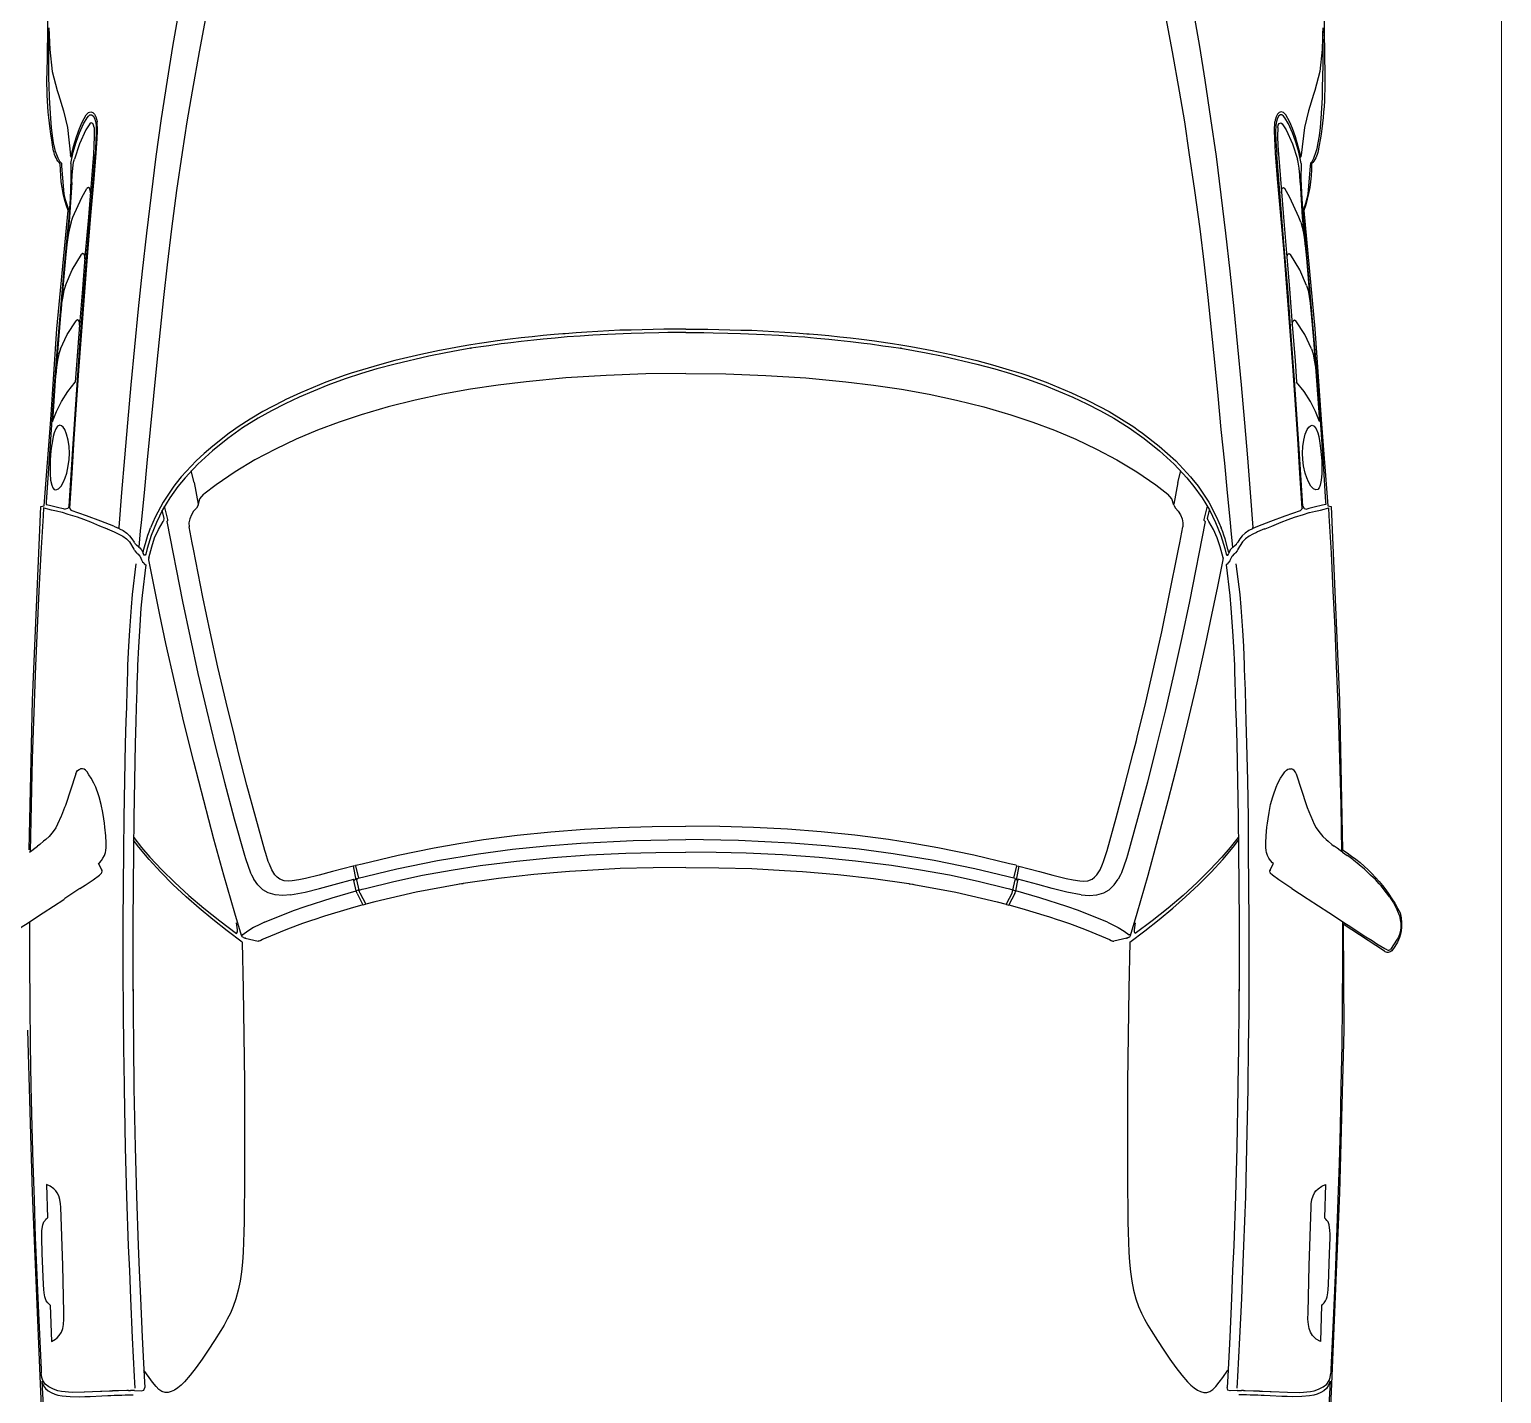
# Model space of a CAD drawing. Header units: inches. Extents: x 13 to 261, y -112 to -47.
# Drawn here: x 64.954 to 66.851, y -56.056 to -54.298 of the extents above; entities that cross this region are included whole.
import ezdxf

# ---------------------------------------------------------------- set-up
doc = ezdxf.new("R2010")
doc.units = ezdxf.units.IN
doc.header["$MEASUREMENT"] = 0
doc.layers.add('CAJONES', color=3, linetype='Continuous', lineweight=20)
doc.layers.add('CONTORNO', color=7, linetype='Continuous')

msp = doc.modelspace()

# ---------------------------------------------------------------- linework, layer by layer
for p, q in [((64.9896, -54.3761), (64.9914, -54.3815)), ((66.61, -54.3761), (66.6082, -54.3815)), ((65.0406, -54.4145), (65.041, -54.4165)), ((66.559, -54.4145), (66.5586, -54.4165)), ((64.995, -54.4699), (64.9954, -54.4739)), ((66.6046, -54.4699), (66.6042, -54.4739)), ((65.1662, -54.8815), (65.1622, -54.8665)), ((66.4334, -54.8815), (66.4374, -54.8665)), ((65.1662, -54.8815), (65.1712, -54.9095)), ((66.4334, -54.8815), (66.4284, -54.9095)), ((65.1318, -54.9273), (65.1278, -54.9119)), ((65.1712, -54.9105), (65.1692, -54.9143)), ((66.4284, -54.9105), (66.4304, -54.9143)), ((66.4678, -54.9273), (66.4718, -54.9119)), ((65.1276, -54.9279), (65.125, -54.9173)), ((66.472, -54.9279), (66.4746, -54.9173)), ((65.1076, -54.9787), (65.1078, -54.9793)), ((65.1076, -54.9801), (65.1076, -54.9799)), ((66.492, -54.9787), (66.4918, -54.9793)), ((66.492, -54.9801), (66.492, -54.9799)), ((65.0136, -55.2571), (65.0004, -55.2977)), ((66.586, -55.2571), (66.5992, -55.2977)), ((65.0004, -55.2977), (64.9992, -55.3003)), ((66.5992, -55.2977), (66.6004, -55.3003)), ((65.231, -55.3617), (65.2322, -55.3659)), ((65.2322, -55.3659), (65.2388, -55.3847)), ((66.3674, -55.3659), (66.3608, -55.3847)), ((66.3686, -55.3617), (66.3674, -55.3659)), ((65.2388, -55.3847), (65.24, -55.3871)), ((65.3738, -55.3755), (65.3708, -55.3761)), ((65.3708, -55.3757), (65.3744, -55.3935)), ((65.3744, -55.3747), (65.3828, -55.3727)), ((66.2252, -55.3747), (66.2168, -55.3727)), ((66.2288, -55.3757), (66.2252, -55.3935)), ((66.2258, -55.3755), (66.2288, -55.3761)), ((66.3608, -55.3847), (66.3596, -55.3871)), ((65.019, -55.4049), (64.9994, -55.4177)), ((65.24, -55.3871), (65.243, -55.3927)), ((65.375, -55.3933), (65.372, -55.3941)), ((65.3756, -55.3919), (65.375, -55.3933)), ((65.3786, -55.4069), (65.3756, -55.3935)), ((66.221, -55.4069), (66.224, -55.3935)), ((66.224, -55.3919), (66.2246, -55.3933)), ((66.2246, -55.3933), (66.2276, -55.3941)), ((66.3596, -55.3871), (66.3566, -55.3927)), ((66.5806, -55.4049), (66.6002, -55.4177)), ((65.3776, -55.4067), (65.3748, -55.4075)), ((65.376, -55.4111), (65.3836, -55.4259)), ((65.3776, -55.4067), (65.3786, -55.4069)), ((65.3796, -55.4101), (65.3786, -55.4069)), ((65.3796, -55.4101), (65.3872, -55.4249)), ((65.3988, -55.4219), (65.3872, -55.4249)), ((66.2008, -55.4219), (66.2124, -55.4249)), ((66.22, -55.4101), (66.2124, -55.4249)), ((66.2236, -55.4111), (66.216, -55.4259)), ((66.22, -55.4101), (66.221, -55.4069)), ((66.222, -55.4067), (66.221, -55.4069)), ((66.222, -55.4067), (66.2248, -55.4075)), ((65.2568, -55.4479), (65.294, -55.4329)), ((65.3866, -55.4253), (65.3836, -55.4261)), ((65.3872, -55.4249), (65.3866, -55.4253)), ((66.2124, -55.4249), (66.213, -55.4253)), ((66.213, -55.4253), (66.216, -55.4261)), ((66.3428, -55.4479), (66.3056, -55.4329)), ((65.2218, -55.4581), (65.2206, -55.4491)), ((65.2208, -55.4629), (65.222, -55.4607)), ((65.222, -55.4607), (65.2218, -55.4581)), ((66.3776, -55.4607), (66.3778, -55.4581)), ((66.3788, -55.4629), (66.3776, -55.4607)), ((66.3778, -55.4581), (66.379, -55.4491)), ((65.2298, -55.4679), (65.2318, -55.4685)), ((65.2318, -55.4685), (65.2484, -55.4727)), ((66.3678, -55.4685), (66.3512, -55.4727)), ((66.3698, -55.4679), (66.3678, -55.4685)), ((66.7164, -55.4699), (66.7076, -55.4831)), ((64.9758, -55.7861), (64.977, -55.8291)), ((66.6238, -55.7861), (66.6226, -55.8291)), ((64.9808, -55.9419), (64.9824, -55.9887)), ((66.6188, -55.9419), (66.6172, -55.9887)), ((65.0814, -56.0515), (65.084, -56.0515)), ((66.5182, -56.0515), (66.5156, -56.0515))]:
    msp.add_line(p, q)
for points in [[(65.146, -54.2759), (65.1382, -54.3193), (65.1312, -54.3629), (65.1238, -54.4121), (65.1168, -54.4613), (65.1106, -54.5107), (65.1046, -54.5601), (65.0992, -54.6089), (65.094, -54.6577), (65.0892, -54.7067), (65.0846, -54.7555), (65.0802, -54.8045), (65.0762, -54.8495), (65.0726, -54.8945), (65.0692, -54.9395)], [(65.0982, -54.9329), (65.102, -54.8947), (65.1056, -54.8565), (65.11, -54.8131), (65.1142, -54.7699), (65.1184, -54.7265), (65.1226, -54.6847), (65.127, -54.6429), (65.1318, -54.6011), (65.1374, -54.5547), (65.144, -54.5053), (65.1512, -54.4561), (65.1572, -54.4165), (65.1638, -54.3769), (65.1728, -54.3265), (65.1824, -54.2763)], [(66.5014, -54.9329), (66.4976, -54.8947), (66.494, -54.8565), (66.4896, -54.8131), (66.4854, -54.7699), (66.4812, -54.7265), (66.477, -54.6847), (66.4726, -54.6429), (66.4678, -54.6011), (66.4622, -54.5547), (66.4556, -54.5053), (66.4484, -54.4561), (66.4424, -54.4165), (66.4358, -54.3769), (66.4268, -54.3265), (66.4172, -54.2763)], [(66.4536, -54.2759), (66.4614, -54.3193), (66.4684, -54.3629), (66.4758, -54.4121), (66.4828, -54.4613), (66.489, -54.5107), (66.495, -54.5601), (66.5004, -54.6089), (66.5056, -54.6577), (66.5104, -54.7067), (66.515, -54.7555), (66.5194, -54.8045), (66.5234, -54.8495), (66.527, -54.8945), (66.5304, -54.9395)], [(64.995, -54.4699), (64.993, -54.4677), (64.9908, -54.4635), (64.9876, -54.4549), (64.9866, -54.4509), (64.985, -54.4435), (64.9836, -54.4345), (64.9824, -54.4241), (64.9814, -54.4123), (64.9804, -54.3991), (64.9798, -54.3855), (64.9798, -54.3837), (64.9794, -54.3717), (64.979, -54.3591), (64.9788, -54.3421), (64.9788, -54.3387), (64.9788, -54.3195), (64.979, -54.2997)], [(64.979, -54.2953), (64.9802, -54.3235), (64.983, -54.3517), (64.9896, -54.3761)], [(64.979, -54.3065), (64.979, -54.3051), (64.979, -54.3045), (64.979, -54.3055)], [(66.6046, -54.4699), (66.6066, -54.4677), (66.6088, -54.4635), (66.612, -54.4549), (66.613, -54.4509), (66.6146, -54.4435), (66.616, -54.4345), (66.6172, -54.4241), (66.6182, -54.4123), (66.6192, -54.3991), (66.6198, -54.3855), (66.6198, -54.3837), (66.6202, -54.3717), (66.6206, -54.3591), (66.6208, -54.3421), (66.6208, -54.3387), (66.6208, -54.3195), (66.6206, -54.2997)], [(66.6206, -54.2953), (66.6194, -54.3235), (66.6166, -54.3517), (66.61, -54.3761)], [(66.6206, -54.3065), (66.6206, -54.3051), (66.6206, -54.3045), (66.6206, -54.3055)], [(64.9914, -54.3815), (64.9976, -54.4025), (65.0028, -54.4241), (65.007, -54.4597)], [(66.6082, -54.3815), (66.602, -54.4025), (66.5968, -54.4241), (66.5926, -54.4597)], [(65.0059, -54.9143), (65.0088, -54.8695), (65.0116, -54.8253), (65.0146, -54.7813), (65.0176, -54.7371), (65.0214, -54.6863), (65.0252, -54.6355), (65.0292, -54.5849), (65.0332, -54.5375), (65.0374, -54.4899), (65.04, -54.4571), (65.041, -54.4379), (65.0414, -54.4281), (65.041, -54.4165)], [(65.0072, -54.4704), (65.0102, -54.4557), (65.014, -54.4429), (65.0182, -54.4309), (65.0236, -54.4191), (65.0282, -54.4113), (65.0298, -54.4091), (65.0318, -54.4077), (65.0338, -54.4075), (65.036, -54.4089), (65.0378, -54.4119), (65.039, -54.4161), (65.0398, -54.4209), (65.04, -54.4297)], [(65.0076, -54.4609), (65.0108, -54.4483), (65.0144, -54.4359), (65.0182, -54.4253), (65.0218, -54.4169), (65.027, -54.4077), (65.0298, -54.4047), (65.033, -54.4037), (65.0354, -54.4045), (65.0376, -54.4067), (65.0394, -54.4101), (65.0406, -54.4145)], [(65.0372, -54.4239), (65.0366, -54.4209), (65.0354, -54.4187), (65.0334, -54.4179), (65.0316, -54.4191), (65.0266, -54.4269), (65.0182, -54.4451), (65.0118, -54.4647)], [(66.5936, -54.9143), (66.5908, -54.8695), (66.588, -54.8253), (66.585, -54.7813), (66.582, -54.7371), (66.5782, -54.6863), (66.5744, -54.6355), (66.5704, -54.5849), (66.5664, -54.5375), (66.5622, -54.4899), (66.5596, -54.4571), (66.5586, -54.4379), (66.5582, -54.4281), (66.5586, -54.4165)], [(66.592, -54.4609), (66.5888, -54.4483), (66.5852, -54.4359), (66.5814, -54.4253), (66.5778, -54.4169), (66.5726, -54.4077), (66.5698, -54.4047), (66.5666, -54.4037), (66.5642, -54.4045), (66.562, -54.4067), (66.5602, -54.4101), (66.559, -54.4145)], [(66.5924, -54.4704), (66.5894, -54.4557), (66.5856, -54.4429), (66.5814, -54.4309), (66.576, -54.4191), (66.5714, -54.4113), (66.5698, -54.4091), (66.5678, -54.4077), (66.5658, -54.4075), (66.5636, -54.4089), (66.5618, -54.4119), (66.5606, -54.4161), (66.5598, -54.4209), (66.5596, -54.4297)], [(66.5624, -54.4239), (66.563, -54.4209), (66.5642, -54.4187), (66.5662, -54.4179), (66.568, -54.4191), (66.573, -54.4269), (66.5814, -54.4451), (66.5878, -54.4647)], [(65.0372, -54.4239), (65.0374, -54.4357), (65.037, -54.4473), (65.0364, -54.4589), (65.0356, -54.4685), (65.0298, -54.5395), (65.0258, -54.5857), (65.0222, -54.6319), (65.0186, -54.6781), (65.015, -54.7243), (65.013, -54.7521)], [(65.04, -54.4297), (65.0396, -54.4421), (65.0386, -54.4589)], [(66.5596, -54.4297), (66.56, -54.4421), (66.561, -54.4589)], [(66.5624, -54.4239), (66.5622, -54.4357), (66.5626, -54.4473), (66.5632, -54.4589), (66.564, -54.4685), (66.5698, -54.5395), (66.5738, -54.5857), (66.5774, -54.6319), (66.581, -54.6781), (66.5846, -54.7243), (66.5866, -54.7521)], [(64.9954, -54.4739), (64.9984, -54.5093), (64.9996, -54.5155), (65.0016, -54.5217), (65.0046, -54.5307)], [(65.0072, -54.4704), (65.0074, -54.4907), (65.0062, -54.5157), (65.0046, -54.5407)], [(65.005, -54.9121), (65.0098, -54.8379), (65.0126, -54.7935), (65.0158, -54.7491), (65.0198, -54.6929), (65.024, -54.6369), (65.0288, -54.5777), (65.0338, -54.5185), (65.0386, -54.4589)], [(65.007, -54.4597), (65.0074, -54.4611), (65.0076, -54.4609)], [(65.0084, -54.4625), (65.0078, -54.4621), (65.0072, -54.4613), (65.007, -54.4597)], [(65.0084, -54.4949), (65.009, -54.4853), (65.0098, -54.4763), (65.0108, -54.4685), (65.0118, -54.4647)], [(66.5946, -54.9121), (66.5898, -54.8379), (66.587, -54.7935), (66.5838, -54.7491), (66.5798, -54.6929), (66.5756, -54.6369), (66.5708, -54.5777), (66.5658, -54.5185), (66.561, -54.4589)], [(66.5912, -54.4949), (66.5906, -54.4853), (66.5898, -54.4763), (66.5888, -54.4685), (66.5878, -54.4647)], [(66.5912, -54.4625), (66.5918, -54.4621), (66.5924, -54.4613), (66.5926, -54.4597)], [(66.5926, -54.4597), (66.5922, -54.4611), (66.592, -54.4609)], [(66.5924, -54.4704), (66.5922, -54.4907), (66.5934, -54.5157), (66.595, -54.5407)], [(66.6042, -54.4739), (66.6012, -54.5093), (66.6, -54.5155), (66.598, -54.5217), (66.595, -54.5307)], [(65.0084, -54.4949), (65.0056, -54.5395), (65.0004, -54.5921), (64.9958, -54.6447), (64.9914, -54.6975), (64.9872, -54.7501), (64.9834, -54.8029), (64.9886, -54.7899), (64.9952, -54.7769), (65.0034, -54.7643), (65.013, -54.7521)], [(66.5912, -54.4949), (66.594, -54.5395), (66.5992, -54.5921), (66.6038, -54.6447), (66.6082, -54.6975), (66.6124, -54.7501), (66.6162, -54.8029), (66.611, -54.7899), (66.6044, -54.7769), (66.5962, -54.7643), (66.5866, -54.7521)], [(65.0076, -54.5459), (65.01, -54.5395), (65.0216, -54.5141), (65.028, -54.5025)], [(65.0324, -54.5079), (65.0322, -54.5045), (65.0314, -54.5021), (65.0298, -54.5011), (65.028, -54.5025)], [(66.5672, -54.5079), (66.5674, -54.5045), (66.5682, -54.5021), (66.5698, -54.5011), (66.5716, -54.5025)], [(66.592, -54.5459), (66.5896, -54.5395), (66.578, -54.5141), (66.5716, -54.5025)], [(65.0046, -54.5407), (65.003, -54.5569), (64.9984, -54.6069), (64.994, -54.6569), (64.9898, -54.7069), (64.9858, -54.7569), (64.9822, -54.8069), (64.9788, -54.8569), (64.9756, -54.9069), (64.9754, -54.9097)], [(65.0076, -54.5459), (65.0058, -54.5523), (65.0042, -54.5599), (65.0028, -54.5685), (65.0018, -54.5775)], [(66.592, -54.5459), (66.5938, -54.5523), (66.5954, -54.5599), (66.5968, -54.5685), (66.5978, -54.5775)], [(66.595, -54.5407), (66.5966, -54.5569), (66.6012, -54.6069), (66.6056, -54.6569), (66.6098, -54.7069), (66.6138, -54.7569), (66.6174, -54.8069), (66.6208, -54.8569), (66.624, -54.9069), (66.6242, -54.9097)], [(65.0002, -54.6275), (65.009, -54.6073), (65.0208, -54.5875)], [(65.0252, -54.5933), (65.0252, -54.5897), (65.0242, -54.5873), (65.0226, -54.5863), (65.0208, -54.5875)], [(66.5744, -54.5933), (66.5744, -54.5897), (66.5754, -54.5873), (66.577, -54.5863), (66.5788, -54.5875)], [(66.5994, -54.6275), (66.5906, -54.6073), (66.5788, -54.5875)], [(65.0002, -54.6275), (64.9982, -54.6339), (64.9968, -54.6417), (64.9954, -54.6505), (64.9946, -54.6599)], [(66.5994, -54.6275), (66.6014, -54.6339), (66.6028, -54.6417), (66.6042, -54.6505), (66.605, -54.6599)], [(64.9938, -54.7093), (65.0024, -54.6909), (65.014, -54.6729)], [(65.0186, -54.6787), (65.0184, -54.6753), (65.0174, -54.6729), (65.0158, -54.6717), (65.014, -54.6729)], [(65.7998, -54.6837), (65.7856, -54.6837), (65.7714, -54.6839), (65.7574, -54.6841), (65.7432, -54.6845), (65.729, -54.6849), (65.7148, -54.6853), (65.7006, -54.6859), (65.6864, -54.6867), (65.6722, -54.6875), (65.6582, -54.6885), (65.644, -54.6897), (65.641, -54.6899), (65.6298, -54.6909), (65.6158, -54.6921), (65.6016, -54.6935), (65.5876, -54.6951), (65.5734, -54.6967), (65.557, -54.6989), (65.5396, -54.7015), (65.5338, -54.7023), (65.5228, -54.7041), (65.5102, -54.7061), (65.4896, -54.7099), (65.4824, -54.7113), (65.4582, -54.7165), (65.4248, -54.7243), (65.405, -54.7297), (65.3832, -54.7361), (65.3684, -54.7407), (65.3606, -54.7433), (65.3606, -54.7433)], [(65.7998, -54.6837), (65.814, -54.6837), (65.8282, -54.6839), (65.8422, -54.6841), (65.8564, -54.6845), (65.8706, -54.6849), (65.8848, -54.6853), (65.899, -54.6859), (65.9132, -54.6867), (65.9274, -54.6875), (65.9414, -54.6885), (65.9556, -54.6897), (65.9586, -54.6899), (65.9698, -54.6909), (65.9838, -54.6921), (65.998, -54.6935), (66.012, -54.6951), (66.0262, -54.6967), (66.0426, -54.6989), (66.06, -54.7015), (66.0658, -54.7023), (66.0768, -54.7041), (66.0894, -54.7061), (66.11, -54.7099), (66.1172, -54.7113), (66.1414, -54.7165), (66.1748, -54.7243), (66.1946, -54.7297), (66.2164, -54.7361), (66.2312, -54.7407), (66.239, -54.7433), (66.239, -54.7433)], [(66.581, -54.6787), (66.5812, -54.6753), (66.5822, -54.6729), (66.5838, -54.6717), (66.5856, -54.6729)], [(66.6058, -54.7093), (66.5972, -54.6909), (66.5856, -54.6729)], [(65.7998, -54.6881), (65.7766, -54.6883), (65.7648, -54.6885), (65.7458, -54.6889), (65.7294, -54.6893), (65.6988, -54.6905), (65.68, -54.6915), (65.6634, -54.6927), (65.6468, -54.6939), (65.6392, -54.6945), (65.6312, -54.6953), (65.6158, -54.6967), (65.604, -54.6979), (65.5876, -54.6995), (65.574, -54.7013), (65.5704, -54.7017), (65.5618, -54.7029), (65.546, -54.7051), (65.5354, -54.7065), (65.5228, -54.7085), (65.5064, -54.7113), (65.4902, -54.7143), (65.4684, -54.7187), (65.4252, -54.7289), (65.4016, -54.7351), (65.3818, -54.7411), (65.3608, -54.7479), (65.3382, -54.7561), (65.3014, -54.7713), (65.2834, -54.7799), (65.2658, -54.7891), (65.2486, -54.7987), (65.2286, -54.8111), (65.2094, -54.8247), (65.1896, -54.8405), (65.1708, -54.8577), (65.1544, -54.8753), (65.1452, -54.8865), (65.1346, -54.9011), (65.1252, -54.9167), (65.1174, -54.9329), (65.1108, -54.9497), (65.1056, -54.9667), (65.1038, -54.9737)], [(65.7998, -54.6881), (65.823, -54.6883), (65.8348, -54.6885), (65.8538, -54.6889), (65.8702, -54.6893), (65.9008, -54.6905), (65.9196, -54.6915), (65.9362, -54.6927), (65.9528, -54.6939), (65.9604, -54.6945), (65.9684, -54.6953), (65.9838, -54.6967), (65.9956, -54.6979), (66.012, -54.6995), (66.0256, -54.7013), (66.0292, -54.7017), (66.0378, -54.7029), (66.0536, -54.7051), (66.0642, -54.7065), (66.0768, -54.7085), (66.0932, -54.7113), (66.1094, -54.7143), (66.1312, -54.7187), (66.1744, -54.7289), (66.198, -54.7351), (66.2178, -54.7411), (66.2388, -54.7479), (66.2614, -54.7561), (66.2982, -54.7713), (66.3162, -54.7799), (66.3338, -54.7891), (66.351, -54.7987), (66.371, -54.8111), (66.3902, -54.8247), (66.41, -54.8405), (66.4288, -54.8577), (66.4452, -54.8753), (66.4544, -54.8865), (66.465, -54.9011), (66.4744, -54.9167), (66.4822, -54.9329), (66.4888, -54.9497), (66.494, -54.9667), (66.4958, -54.9737)], [(64.9938, -54.7093), (64.9918, -54.7155), (64.9902, -54.7237), (64.9888, -54.7329), (64.9878, -54.7427)], [(66.6058, -54.7093), (66.6078, -54.7155), (66.6094, -54.7237), (66.6108, -54.7329), (66.6118, -54.7427)], [(65.7998, -54.7409), (65.7482, -54.7415), (65.6968, -54.7435), (65.6452, -54.7467), (65.594, -54.7515), (65.558, -54.7559), (65.5222, -54.7613), (65.4864, -54.7677), (65.451, -54.7753), (65.416, -54.7841), (65.3812, -54.7941), (65.3528, -54.8035), (65.325, -54.8139), (65.2976, -54.8255), (65.2708, -54.8383), (65.2444, -54.8523), (65.219, -54.8677), (65.1944, -54.8845), (65.1788, -54.8963)], [(65.7998, -54.7409), (65.8514, -54.7415), (65.9028, -54.7435), (65.9544, -54.7467), (66.0056, -54.7515), (66.0416, -54.7559), (66.0774, -54.7613), (66.1132, -54.7677), (66.1486, -54.7753), (66.1836, -54.7841), (66.2184, -54.7941), (66.2468, -54.8035), (66.2746, -54.8139), (66.302, -54.8255), (66.3288, -54.8383), (66.3552, -54.8523), (66.3806, -54.8677), (66.4052, -54.8845), (66.4208, -54.8963)], [(65.3606, -54.7433), (65.3606, -54.7433), (65.3358, -54.7523), (65.3032, -54.7657), (65.2844, -54.7745), (65.2804, -54.7765), (65.2546, -54.7901), (65.2384, -54.7997), (65.2228, -54.8097), (65.217, -54.8139), (65.2114, -54.8177), (65.19, -54.8345), (65.1792, -54.8439), (65.1688, -54.8537), (65.1496, -54.8741), (65.1478, -54.8763), (65.1398, -54.8863), (65.126, -54.9067), (65.116, -54.9259), (65.11, -54.9399)], [(66.239, -54.7433), (66.239, -54.7433), (66.2638, -54.7523), (66.2964, -54.7657), (66.3152, -54.7745), (66.3192, -54.7765), (66.345, -54.7901), (66.3612, -54.7997), (66.3768, -54.8097), (66.3826, -54.8139), (66.3882, -54.8177), (66.4096, -54.8345), (66.4204, -54.8439), (66.4308, -54.8537), (66.45, -54.8741), (66.4518, -54.8763), (66.4598, -54.8863), (66.4736, -54.9067), (66.4836, -54.9259), (66.4896, -54.9399)], [(64.993, -54.8077), (64.9902, -54.8089), (64.9878, -54.8123), (64.9858, -54.8175), (64.9844, -54.8223), (64.9834, -54.8279), (64.982, -54.8373), (64.9812, -54.8453), (64.9806, -54.8537), (64.9804, -54.8621), (64.9804, -54.8701), (64.9812, -54.8783), (64.9826, -54.8849), (64.984, -54.8881), (64.9858, -54.8903), (64.988, -54.8909), (64.9914, -54.8895), (64.9946, -54.8861), (64.9978, -54.8805), (65, -54.8753), (65.002, -54.8695), (65.004, -54.8601), (65.005, -54.8519), (65.0054, -54.8437), (65.005, -54.8349), (65.0038, -54.8269), (65.0018, -54.8193), (64.9994, -54.8133), (64.9974, -54.8103), (64.9952, -54.8083), (64.993, -54.8077)], [(66.6066, -54.8077), (66.6094, -54.8089), (66.6118, -54.8123), (66.6138, -54.8175), (66.6152, -54.8223), (66.6162, -54.8279), (66.6176, -54.8373), (66.6184, -54.8453), (66.619, -54.8537), (66.6192, -54.8621), (66.6192, -54.8701), (66.6184, -54.8783), (66.617, -54.8849), (66.6156, -54.8881), (66.6138, -54.8903), (66.6116, -54.8909), (66.6082, -54.8895), (66.605, -54.8861), (66.6018, -54.8805), (66.5996, -54.8753), (66.5976, -54.8695), (66.5956, -54.8601), (66.5946, -54.8519), (66.5942, -54.8437), (66.5946, -54.8349), (66.5958, -54.8269), (66.5978, -54.8193), (66.6002, -54.8133), (66.6022, -54.8103), (66.6044, -54.8083), (66.6066, -54.8077)], [(64.9754, -54.9097), (64.9798, -54.9107), (64.9902, -54.9131), (64.9972, -54.9149), (65, -54.9157)], [(65.005, -54.9121), (65.0034, -54.9151), (65, -54.9157)], [(65.1712, -54.9105), (65.1736, -54.9025), (65.1788, -54.8963)], [(66.4284, -54.9105), (66.426, -54.9025), (66.4208, -54.8963)], [(66.5946, -54.9121), (66.5962, -54.9151), (66.5996, -54.9157)], [(66.6242, -54.9097), (66.6198, -54.9107), (66.6094, -54.9131), (66.6024, -54.9149), (66.5996, -54.9157)], [(64.972, -54.9141), (64.9714, -54.9243), (64.9686, -54.9725), (64.9662, -55.0209), (64.9638, -55.0693), (64.9618, -55.1177), (64.9594, -55.1775), (64.9576, -55.2373), (64.956, -55.2971), (64.955, -55.3571)], [(65.0542, -54.9413), (65.0536, -54.9411), (65.0448, -54.9375), (65.033, -54.9327), (65.024, -54.9293), (65.0158, -54.9263), (65.004, -54.9225), (64.9966, -54.9203), (64.9962, -54.9201), (64.9886, -54.9183), (64.9822, -54.9169), (64.9776, -54.9157), (64.9744, -54.9149), (64.973, -54.9145), (64.972, -54.9141)], [(65.0059, -54.9143), (65.0062, -54.9157), (65.0078, -54.9175)], [(65.0628, -54.9379), (65.046, -54.9313), (65.0276, -54.9243), (65.0078, -54.9175)], [(65.1076, -54.9787), (65.1114, -54.9643), (65.1152, -54.9529), (65.12, -54.9419), (65.1262, -54.9315), (65.1266, -54.9309), (65.127, -54.9303), (65.1276, -54.9279)], [(65.131, -54.9319), (65.1314, -54.9311), (65.132, -54.9305)], [(65.132, -54.9305), (65.1322, -54.9291), (65.1318, -54.9273)], [(65.1692, -54.9143), (65.1654, -54.9183), (65.1626, -54.9229), (65.1604, -54.9283), (65.1594, -54.9335), (65.1596, -54.9385)], [(66.4304, -54.9143), (66.4342, -54.9183), (66.437, -54.9229), (66.4392, -54.9283), (66.4402, -54.9335), (66.44, -54.9385)], [(66.4676, -54.9305), (66.4674, -54.9291), (66.4678, -54.9273)], [(66.4686, -54.9319), (66.4682, -54.9311), (66.4676, -54.9305)], [(66.492, -54.9787), (66.4882, -54.9643), (66.4844, -54.9529), (66.4796, -54.9419), (66.4734, -54.9315), (66.473, -54.9309), (66.4726, -54.9303), (66.472, -54.9279)], [(66.5368, -54.9379), (66.5536, -54.9313), (66.572, -54.9243), (66.5918, -54.9175)], [(66.5454, -54.9413), (66.546, -54.9411), (66.5548, -54.9375), (66.5666, -54.9327), (66.5756, -54.9293), (66.5838, -54.9263), (66.5956, -54.9225), (66.603, -54.9203), (66.6034, -54.9201), (66.611, -54.9183), (66.6174, -54.9169), (66.622, -54.9157), (66.6252, -54.9149), (66.6266, -54.9145), (66.6276, -54.9141)], [(66.5936, -54.9143), (66.5934, -54.9157), (66.5918, -54.9175)], [(66.6276, -54.9141), (66.6282, -54.9243), (66.631, -54.9725), (66.6334, -55.0209), (66.6358, -55.0693), (66.6378, -55.1177), (66.6402, -55.1775), (66.642, -55.2373), (66.6436, -55.2971), (66.6446, -55.3571)], [(65.0542, -54.9413), (65.0632, -54.9451), (65.0648, -54.9457), (65.0692, -54.9479), (65.0742, -54.9507), (65.0788, -54.9541), (65.0826, -54.9581), (65.0886, -54.9675), (65.0888, -54.9681), (65.0892, -54.9685), (65.0896, -54.9693), (65.0918, -54.9721), (65.093, -54.9733), (65.0934, -54.9735), (65.096, -54.9765), (65.0964, -54.9769), (65.0984, -54.9809), (65.0988, -54.9819), (65.0996, -54.9837), (65.1012, -54.9849)], [(65.0628, -54.9379), (65.0634, -54.9381), (65.0694, -54.9409), (65.0698, -54.9411), (65.0746, -54.9435), (65.0792, -54.9467), (65.083, -54.9501), (65.086, -54.9541), (65.0888, -54.9583)], [(65.0694, -54.9409), (65.0694, -54.9409), (65.0692, -54.9395)], [(65.0951, -54.9648), (65.0972, -54.9437), (65.0982, -54.9329)], [(65.1004, -54.9717), (65.1014, -54.9675), (65.1052, -54.9541), (65.1066, -54.9493), (65.1082, -54.9449), (65.11, -54.9399)], [(65.131, -54.9319), (65.151, -55.0349), (65.1608, -55.0813), (65.171, -55.1277), (65.182, -55.1743), (65.1934, -55.2209), (65.2052, -55.2677), (65.2178, -55.3147), (65.231, -55.3617)], [(65.1652, -54.9675), (65.1636, -54.9593), (65.1596, -54.9385)], [(66.4686, -54.9319), (66.4486, -55.0349), (66.4388, -55.0813), (66.4286, -55.1277), (66.4176, -55.1743), (66.4062, -55.2209), (66.3944, -55.2677), (66.3818, -55.3147), (66.3686, -55.3617)], [(66.4344, -54.9675), (66.436, -54.9593), (66.44, -54.9385)], [(66.4992, -54.9717), (66.4982, -54.9675), (66.4944, -54.9541), (66.493, -54.9493), (66.4914, -54.9449), (66.4896, -54.9399)], [(66.5454, -54.9413), (66.5364, -54.9451), (66.5348, -54.9457), (66.5304, -54.9479), (66.5254, -54.9507), (66.5208, -54.9541), (66.517, -54.9581), (66.511, -54.9675), (66.5108, -54.9681), (66.5104, -54.9685), (66.51, -54.9693), (66.5078, -54.9721), (66.5066, -54.9733), (66.5062, -54.9735), (66.5036, -54.9765), (66.5032, -54.9769), (66.5012, -54.9809), (66.5008, -54.9819), (66.5, -54.9837), (66.4984, -54.9849)], [(66.5045, -54.9648), (66.5024, -54.9437), (66.5014, -54.9329)], [(66.5368, -54.9379), (66.5362, -54.9381), (66.5302, -54.9409), (66.5298, -54.9411), (66.525, -54.9435), (66.5204, -54.9467), (66.5166, -54.9501), (66.5136, -54.9541), (66.5108, -54.9583)], [(66.5302, -54.9409), (66.5302, -54.9409), (66.5304, -54.9395)], [(65.095, -54.9647), (65.092, -54.9623), (65.0906, -54.9609), (65.09, -54.9601), (65.0894, -54.9593), (65.0888, -54.9583)], [(65.095, -54.9647), (65.096, -54.9655), (65.0984, -54.9683), (65.1004, -54.9723)], [(65.3708, -55.3757), (65.3444, -55.3829), (65.3272, -55.3877), (65.3098, -55.3919), (65.301, -55.3937), (65.2924, -55.3949), (65.2876, -55.3953), (65.282, -55.3947), (65.2766, -55.3927), (65.2732, -55.3901), (65.2702, -55.3869), (65.2662, -55.3805), (65.263, -55.3735), (65.2616, -55.3699), (65.2584, -55.3597), (65.2572, -55.3557), (65.2454, -55.3137), (65.2342, -55.2717), (65.2234, -55.2297), (65.221, -55.2203), (65.2194, -55.2139), (65.2194, -55.2139), (65.2184, -55.2097), (65.2074, -55.1645), (65.1968, -55.1193), (65.1868, -55.0741), (65.1774, -55.0293), (65.1652, -54.9675)], [(66.2288, -55.3757), (66.2552, -55.3829), (66.2724, -55.3877), (66.2898, -55.3919), (66.2986, -55.3937), (66.3072, -55.3949), (66.312, -55.3953), (66.3176, -55.3947), (66.323, -55.3927), (66.3264, -55.3901), (66.3294, -55.3869), (66.3334, -55.3805), (66.3366, -55.3735), (66.338, -55.3699), (66.3412, -55.3597), (66.3424, -55.3557), (66.3542, -55.3137), (66.3654, -55.2717), (66.3762, -55.2297), (66.3786, -55.2203), (66.3802, -55.2139), (66.3802, -55.2139), (66.3812, -55.2097), (66.3922, -55.1645), (66.4028, -55.1193), (66.4128, -55.0741), (66.4222, -55.0293), (66.4344, -54.9675)], [(66.5046, -54.9647), (66.5036, -54.9655), (66.5012, -54.9683), (66.4992, -54.9723)], [(66.5046, -54.9647), (66.5076, -54.9623), (66.509, -54.9609), (66.5096, -54.9601), (66.5102, -54.9593), (66.5108, -54.9583)], [(65.0911, -54.9862), (65.0863, -55.0256), (65.0848, -55.0423), (65.0828, -55.0723), (65.0816, -55.0924), (65.0804, -55.1168), (65.0804, -55.1219), (65.0796, -55.1409), (65.0794, -55.1486), (65.0788, -55.1711), (65.0782, -55.1891), (65.0774, -55.2176), (65.0764, -55.2653), (65.0756, -55.313), (65.0752, -55.356), (65.0744, -55.4481), (65.0744, -55.4693), (65.0744, -55.5133), (65.0746, -55.5616), (65.0752, -55.6099), (65.0758, -55.6582), (65.0758, -55.6625), (65.0774, -55.7384), (65.079, -55.8017), (65.0812, -55.8652), (65.0826, -55.8974), (65.084, -55.9333), (65.0864, -55.9836), (65.089, -56.0338), (65.0894, -56.0412), (65.0898, -56.0486)], [(65.1038, -54.9877), (65.099, -55.0269), (65.0976, -55.0433), (65.0956, -55.0731), (65.0944, -55.0931), (65.0932, -55.1171), (65.0932, -55.1221), (65.0924, -55.1413), (65.0922, -55.1489), (65.0916, -55.1715), (65.091, -55.1895), (65.0902, -55.2179), (65.0892, -55.2655), (65.0884, -55.3131), (65.088, -55.3561), (65.0876, -55.4021), (65.0872, -55.4481), (65.0872, -55.4693), (65.0872, -55.5133), (65.0874, -55.5615), (65.088, -55.6097), (65.0886, -55.6581), (65.0886, -55.6623), (65.0902, -55.7381), (65.0918, -55.8013), (65.094, -55.8647), (65.0954, -55.8969), (65.0968, -55.9327), (65.0992, -55.9829), (65.1018, -56.0331), (65.1022, -56.0405), (65.1026, -56.0479)], [(65.1038, -54.9877), (65.099, -55.0269), (65.0976, -55.0433), (65.0956, -55.0731), (65.0944, -55.0931), (65.0932, -55.1171), (65.0932, -55.1221), (65.0924, -55.1413), (65.0922, -55.1489), (65.0916, -55.1715), (65.091, -55.1895), (65.0902, -55.2179), (65.0892, -55.2655), (65.0884, -55.3131), (65.088, -55.3561), (65.0876, -55.4021), (65.0872, -55.4481), (65.0872, -55.4693), (65.0872, -55.5133), (65.0874, -55.5547)], [(65.1018, -54.9753), (65.1014, -54.9751), (65.1012, -54.9747), (65.1004, -54.9723)], [(65.1012, -54.9849), (65.1012, -54.9849), (65.1016, -54.9859), (65.1016, -54.9861), (65.1038, -54.9877)], [(65.1038, -54.9737), (65.103, -54.9749), (65.1018, -54.9753)], [(65.1076, -54.9801), (65.1078, -54.9795), (65.1078, -54.9793)], [(65.1078, -54.9809), (65.1076, -54.9805), (65.1076, -54.9801)], [(65.2044, -55.3877), (65.1916, -55.3413), (65.1784, -55.2911), (65.1656, -55.2413), (65.153, -55.1903), (65.1412, -55.1395), (65.1298, -55.0891), (65.122, -55.0521), (65.1144, -55.0153), (65.1078, -54.9809)], [(66.3952, -55.3877), (66.408, -55.3413), (66.4212, -55.2911), (66.434, -55.2413), (66.4466, -55.1903), (66.4584, -55.1395), (66.4698, -55.0891), (66.4776, -55.0521), (66.4852, -55.0153), (66.4918, -54.9809)], [(66.492, -54.9801), (66.4918, -54.9795), (66.4918, -54.9793)], [(66.4918, -54.9809), (66.492, -54.9805), (66.492, -54.9801)], [(66.4958, -54.9737), (66.4966, -54.9749), (66.4978, -54.9753)], [(66.4984, -54.9849), (66.4984, -54.9849), (66.498, -54.9859), (66.498, -54.9861), (66.4958, -54.9877)], [(66.4958, -54.9877), (66.5006, -55.0269), (66.502, -55.0433), (66.504, -55.0731), (66.5052, -55.0931), (66.5064, -55.1171), (66.5064, -55.1221), (66.5072, -55.1413), (66.5074, -55.1489), (66.508, -55.1715), (66.5086, -55.1895), (66.5094, -55.2179), (66.5104, -55.2655), (66.5112, -55.3131), (66.5116, -55.3561), (66.512, -55.4021), (66.5124, -55.4481), (66.5124, -55.4693), (66.5124, -55.5133), (66.5122, -55.5615), (66.5116, -55.6097), (66.511, -55.6581), (66.511, -55.6623), (66.5094, -55.7381), (66.5078, -55.8013), (66.5056, -55.8647), (66.5042, -55.8969), (66.5028, -55.9327), (66.5004, -55.9829), (66.4978, -56.0331), (66.4974, -56.0405), (66.497, -56.0479)], [(66.4958, -54.9877), (66.5006, -55.0269), (66.502, -55.0433), (66.504, -55.0731), (66.5052, -55.0931), (66.5064, -55.1171), (66.5064, -55.1221), (66.5072, -55.1413), (66.5074, -55.1489), (66.508, -55.1715), (66.5086, -55.1895), (66.5094, -55.2179), (66.5104, -55.2655), (66.5112, -55.3131), (66.5116, -55.3561), (66.512, -55.4021), (66.5124, -55.4481), (66.5124, -55.4693), (66.5124, -55.5133), (66.5122, -55.5547)], [(66.4978, -54.9753), (66.4982, -54.9751), (66.4984, -54.9747), (66.4992, -54.9723)], [(66.5085, -54.9862), (66.5133, -55.0256), (66.5147, -55.0423), (66.5168, -55.0723), (66.518, -55.0924), (66.5192, -55.1168), (66.5192, -55.1219), (66.52, -55.1409), (66.5202, -55.1486), (66.5208, -55.1711), (66.5214, -55.1891), (66.5222, -55.2176), (66.5232, -55.2653), (66.524, -55.313), (66.5244, -55.356), (66.5252, -55.4481), (66.5252, -55.4693), (66.5252, -55.5133), (66.525, -55.5616), (66.5244, -55.6099), (66.5238, -55.6582), (66.5238, -55.6625), (66.5222, -55.7384), (66.5206, -55.8017), (66.5184, -55.8652), (66.517, -55.8974), (66.5156, -55.9333), (66.5132, -55.9836), (66.5106, -56.0338), (66.5102, -56.0412), (66.5098, -56.0486)], [(65.0136, -55.2571), (65.0136, -55.2569), (65.0146, -55.2547), (65.016, -55.2527), (65.0178, -55.2513), (65.0188, -55.2507), (65.0198, -55.2505)], [(65.0428, -55.3723), (65.044, -55.3715), (65.0466, -55.3687), (65.0486, -55.3657), (65.0504, -55.3621), (65.0518, -55.3581), (65.0522, -55.3557), (65.0528, -55.3517), (65.0528, -55.3459), (65.0524, -55.3367), (65.0512, -55.3255), (65.0506, -55.3205), (65.0498, -55.3149), (65.0484, -55.3067), (65.0464, -55.2965), (65.0438, -55.2867), (65.0428, -55.2839), (65.0394, -55.2743), (65.037, -55.2691), (65.0336, -55.2627), (65.0306, -55.2581), (65.0282, -55.2545), (65.026, -55.2523), (65.0242, -55.2511), (65.0224, -55.2505), (65.0218, -55.2505), (65.0198, -55.2505)], [(66.5568, -55.3723), (66.5556, -55.3715), (66.553, -55.3687), (66.551, -55.3657), (66.5492, -55.3621), (66.5478, -55.3581), (66.5474, -55.3557), (66.5468, -55.3517), (66.5468, -55.3459), (66.5472, -55.3367), (66.5484, -55.3255), (66.549, -55.3205), (66.5498, -55.3149), (66.5512, -55.3067), (66.5532, -55.2965), (66.5558, -55.2867), (66.5568, -55.2839), (66.5602, -55.2743), (66.5626, -55.2691), (66.566, -55.2627), (66.569, -55.2581), (66.5714, -55.2545), (66.5736, -55.2523), (66.5754, -55.2511), (66.5772, -55.2505), (66.5778, -55.2505), (66.5798, -55.2505)], [(66.586, -55.2571), (66.586, -55.2569), (66.585, -55.2547), (66.5836, -55.2527), (66.5818, -55.2513), (66.5808, -55.2507), (66.5798, -55.2505)], [(64.9992, -55.3003), (64.9952, -55.3105), (64.9948, -55.3115), (64.9902, -55.3219)], [(66.6004, -55.3003), (66.6044, -55.3105), (66.6048, -55.3115), (66.6094, -55.3219)], [(64.9902, -55.3219), (64.9878, -55.3263), (64.9844, -55.3313), (64.9828, -55.3335), (64.9792, -55.3377)], [(65.3828, -55.3727), (65.4288, -55.3617), (65.4752, -55.3521), (65.507, -55.3465), (65.539, -55.3417), (65.5822, -55.3361), (65.6256, -55.3317), (65.669, -55.3283), (65.7126, -55.3261), (65.7562, -55.3247), (65.7998, -55.3243)], [(66.2168, -55.3727), (66.1708, -55.3617), (66.1244, -55.3521), (66.0926, -55.3465), (66.0606, -55.3417), (66.0174, -55.3361), (65.974, -55.3317), (65.9306, -55.3283), (65.887, -55.3261), (65.8434, -55.3247), (65.7998, -55.3243)], [(66.6094, -55.3219), (66.6118, -55.3263), (66.6152, -55.3313), (66.6168, -55.3335), (66.6204, -55.3377)], [(64.9792, -55.3377), (64.975, -55.3415), (64.9722, -55.3439), (64.9674, -55.3479), (64.9644, -55.3501), (64.9644, -55.3501)], [(65.228, -55.4739), (65.228, -55.4739), (65.2086, -55.4593), (65.19, -55.4445), (65.1724, -55.4301), (65.156, -55.4155), (65.1388, -55.3995), (65.123, -55.3835), (65.1082, -55.3673), (65.0948, -55.3513), (65.088, -55.3423)], [(65.0882, -55.3389), (65.0882, -55.3391), (65.0984, -55.3517), (65.1092, -55.3641), (65.1246, -55.3807), (65.1412, -55.3971), (65.1592, -55.4135), (65.1784, -55.4299), (65.199, -55.4463), (65.2208, -55.4629)], [(65.3756, -55.3919), (65.4274, -55.3793), (65.4798, -55.3687), (65.5326, -55.3599), (65.5764, -55.3541), (65.6202, -55.3495), (65.6642, -55.3461), (65.732, -55.3427), (65.7998, -55.3417)], [(66.224, -55.3919), (66.1722, -55.3793), (66.1198, -55.3687), (66.067, -55.3599), (66.0232, -55.3541), (65.9794, -55.3495), (65.9354, -55.3461), (65.8676, -55.3427), (65.7998, -55.3417)], [(66.3716, -55.4739), (66.3716, -55.4739), (66.391, -55.4593), (66.4096, -55.4445), (66.4272, -55.4301), (66.4436, -55.4155), (66.4608, -55.3995), (66.4766, -55.3835), (66.4914, -55.3673), (66.5048, -55.3513), (66.5116, -55.3423)], [(66.5114, -55.3389), (66.5114, -55.3391), (66.5012, -55.3517), (66.4904, -55.3641), (66.475, -55.3807), (66.4584, -55.3971), (66.4404, -55.4135), (66.4212, -55.4299), (66.4006, -55.4463), (66.3788, -55.4629)], [(66.6204, -55.3377), (66.6246, -55.3415), (66.6274, -55.3439), (66.6322, -55.3479), (66.6352, -55.3501), (66.6352, -55.3501)], [(64.9538, -55.3579), (64.9568, -55.3557), (64.9608, -55.3527), (64.9644, -55.3501)], [(65.3868, -55.4045), (65.4234, -55.3957), (65.4602, -55.3877), (65.4974, -55.3809), (65.5348, -55.3751), (65.5814, -55.3693), (65.6282, -55.3647), (65.6752, -55.3613), (65.7222, -55.3591), (65.761, -55.3581), (65.7998, -55.3577)], [(66.2128, -55.4045), (66.1762, -55.3957), (66.1394, -55.3877), (66.1022, -55.3809), (66.0648, -55.3751), (66.0182, -55.3693), (65.9714, -55.3647), (65.9244, -55.3613), (65.8774, -55.3591), (65.8386, -55.3581), (65.7998, -55.3577)], [(66.6458, -55.3579), (66.6428, -55.3557), (66.6388, -55.3527), (66.6352, -55.3501)], [(66.6458, -55.3579), (66.6518, -55.3621), (66.652, -55.3623)], [(66.6674, -55.3741), (66.6598, -55.3681), (66.6592, -55.3675), (66.652, -55.3623)], [(65.019, -55.4049), (65.0256, -55.4005), (65.0358, -55.3935), (65.044, -55.3873), (65.0446, -55.3869), (65.0464, -55.3853)], [(65.0472, -55.3811), (65.0462, -55.3789), (65.0428, -55.3723)], [(65.0464, -55.3853), (65.0466, -55.3849), (65.0472, -55.3841), (65.0476, -55.3825), (65.0474, -55.3817), (65.0474, -55.3813)], [(65.3744, -55.3747), (65.3738, -55.3755), (65.3778, -55.3913)], [(65.7998, -55.3775), (65.7574, -55.3779), (65.715, -55.3791), (65.6728, -55.3813), (65.6496, -55.3829), (65.604, -55.3867), (65.5582, -55.3919), (65.5128, -55.3983), (65.5122, -55.3985), (65.5108, -55.3987), (65.508, -55.3991), (65.5076, -55.3991), (65.5074, -55.3993), (65.506, -55.3995), (65.452, -55.4095), (65.3988, -55.4219)], [(65.7998, -55.3775), (65.8422, -55.3779), (65.8846, -55.3791), (65.9268, -55.3813), (65.95, -55.3829), (65.9956, -55.3867), (66.0414, -55.3919), (66.0868, -55.3983), (66.0874, -55.3985), (66.0888, -55.3987), (66.0916, -55.3991), (66.092, -55.3991), (66.0922, -55.3993), (66.0936, -55.3995), (66.1476, -55.4095), (66.2008, -55.4219)], [(66.2252, -55.3747), (66.2258, -55.3755), (66.2218, -55.3913)], [(66.5532, -55.3853), (66.553, -55.3849), (66.5524, -55.3841), (66.552, -55.3825), (66.5522, -55.3817), (66.5522, -55.3813)], [(66.5524, -55.3811), (66.5534, -55.3789), (66.5568, -55.3723)], [(66.5806, -55.4049), (66.574, -55.4005), (66.5638, -55.3935), (66.5556, -55.3873), (66.555, -55.3869), (66.5532, -55.3853)], [(66.6882, -55.3933), (66.682, -55.3873), (66.674, -55.3797), (66.6674, -55.3741)], [(65.227, -55.4651), (65.2184, -55.4363), (65.2044, -55.3877)], [(65.2546, -55.4063), (65.2482, -55.4001), (65.243, -55.3927)], [(65.2904, -55.4129), (65.3092, -55.4095), (65.3278, -55.4047), (65.3466, -55.3995), (65.372, -55.3927)], [(65.376, -55.4111), (65.3748, -55.4077), (65.372, -55.3945), (65.3718, -55.3929), (65.3722, -55.3929), (65.3718, -55.3931), (65.373, -55.3939)], [(65.3756, -55.3919), (65.3756, -55.3919), (65.3756, -55.3919), (65.3756, -55.3935)], [(65.3786, -55.4069), (65.3826, -55.4057), (65.3868, -55.4045)], [(66.221, -55.4069), (66.217, -55.4057), (66.2128, -55.4045)], [(66.2236, -55.4111), (66.2248, -55.4077), (66.2276, -55.3945), (66.2278, -55.3929), (66.2274, -55.3929), (66.2278, -55.3931), (66.2266, -55.3939)], [(66.224, -55.3919), (66.224, -55.3919), (66.224, -55.3919), (66.224, -55.3935)], [(66.3092, -55.4129), (66.2904, -55.4095), (66.2718, -55.4047), (66.253, -55.3995), (66.2276, -55.3927)], [(66.345, -55.4063), (66.3514, -55.4001), (66.3566, -55.3927)], [(66.3726, -55.4651), (66.3812, -55.4363), (66.3952, -55.3877)], [(66.7068, -55.4159), (66.7026, -55.4101), (66.6956, -55.4013), (66.693, -55.3985), (66.6882, -55.3933)], [(64.9238, -55.4673), (64.9466, -55.4525), (64.9488, -55.4509), (64.9716, -55.4361), (64.998, -55.4187), (64.9994, -55.4177)], [(65.2904, -55.4129), (65.2802, -55.4135), (65.2704, -55.4129), (65.2614, -55.4103), (65.2546, -55.4063)], [(65.294, -55.4329), (65.3092, -55.4277), (65.3438, -55.4167), (65.3748, -55.4077)], [(66.3056, -55.4329), (66.2904, -55.4277), (66.2558, -55.4167), (66.2248, -55.4077)], [(66.3092, -55.4129), (66.3194, -55.4135), (66.3292, -55.4129), (66.3382, -55.4103), (66.345, -55.4063)], [(66.6758, -55.4673), (66.653, -55.4525), (66.6508, -55.4509), (66.628, -55.4361), (66.6016, -55.4187), (66.6002, -55.4177)], [(66.7068, -55.4159), (66.7082, -55.4179), (66.7114, -55.4233), (66.7138, -55.4275), (66.715, -55.4297), (66.7168, -55.4337), (66.719, -55.4401), (66.7202, -55.4449), (66.7204, -55.4465), (66.721, -55.4507), (66.721, -55.4541), (66.7204, -55.4593), (66.7192, -55.4641), (66.7174, -55.4681), (66.7164, -55.4699)], [(65.3836, -55.4259), (65.3672, -55.4305), (65.3342, -55.4405), (65.3328, -55.4409), (65.3202, -55.4449), (65.3186, -55.4455), (65.3058, -55.4499), (65.2862, -55.4571), (65.277, -55.4609), (65.2592, -55.4683), (65.259, -55.4683), (65.2542, -55.4705)], [(66.216, -55.4259), (66.2324, -55.4305), (66.2654, -55.4405), (66.2668, -55.4409), (66.2794, -55.4449), (66.281, -55.4455), (66.2938, -55.4499), (66.3134, -55.4571), (66.3226, -55.4609), (66.3404, -55.4683), (66.3406, -55.4683), (66.3454, -55.4705)], [(64.954, -55.4475), (64.954, -55.5005), (64.9542, -55.5535), (64.9548, -55.6065), (64.9558, -55.6595), (64.957, -55.7123), (64.9582, -55.7589), (64.9598, -55.8055), (64.9614, -55.8543), (64.9634, -55.9031), (64.9654, -55.9519), (64.9688, -56.0247), (64.969, -56.0295)], [(65.2568, -55.4479), (65.2508, -55.4509), (65.2428, -55.4551), (65.2352, -55.4595), (65.2288, -55.4643)], [(66.3428, -55.4479), (66.3488, -55.4509), (66.3568, -55.4551), (66.3644, -55.4595), (66.3708, -55.4643)], [(66.6456, -55.4475), (66.6456, -55.5005), (66.6454, -55.5535), (66.6448, -55.6065), (66.6438, -55.6595), (66.6426, -55.7123), (66.6414, -55.7589), (66.6398, -55.8055), (66.6382, -55.8543), (66.6362, -55.9031), (66.6342, -55.9519), (66.6308, -56.0247), (66.6306, -56.0295)], [(65.228, -55.4739), (65.2292, -55.5339), (65.2302, -55.5939), (65.2308, -55.6541), (65.231, -55.7143), (65.231, -55.7743), (65.2304, -55.8345), (65.23, -55.8475), (65.2296, -55.8603), (65.2292, -55.8733), (65.2282, -55.8861), (65.227, -55.8987), (65.2252, -55.9109), (65.223, -55.9225), (65.22, -55.9335), (65.2166, -55.9433), (65.2128, -55.9521), (65.2088, -55.9599), (65.2046, -55.9673), (65.2004, -55.9743), (65.1922, -55.9873), (65.1842, -55.9997), (65.1764, -56.0113), (65.1686, -56.0221), (65.161, -56.0321), (65.1536, -56.0405), (65.1492, -56.0447), (65.145, -56.0483), (65.1408, -56.0511), (65.1366, -56.0531), (65.1326, -56.0541), (65.1286, -56.0541), (65.1246, -56.0529), (65.1208, -56.0505), (65.1172, -56.0467), (65.1126, -56.0409), (65.1082, -56.0349), (65.1014, -56.0253)], [(65.227, -55.4651), (65.2274, -55.4639), (65.228, -55.4645), (65.2288, -55.4643)], [(65.2298, -55.4679), (65.228, -55.4669), (65.227, -55.4651)], [(65.251, -55.4721), (65.2506, -55.4721), (65.2496, -55.4725), (65.2486, -55.4727), (65.2484, -55.4727)], [(65.2542, -55.4705), (65.252, -55.4715), (65.251, -55.4721)], [(66.3454, -55.4705), (66.3476, -55.4715), (66.3486, -55.4721)], [(66.3486, -55.4721), (66.349, -55.4721), (66.35, -55.4725), (66.351, -55.4727), (66.3512, -55.4727)], [(66.3716, -55.4739), (66.3704, -55.5339), (66.3694, -55.5939), (66.3688, -55.6541), (66.3686, -55.7143), (66.3686, -55.7743), (66.3692, -55.8345), (66.3696, -55.8475), (66.37, -55.8603), (66.3704, -55.8733), (66.3714, -55.8861), (66.3726, -55.8987), (66.3744, -55.9109), (66.3766, -55.9225), (66.3796, -55.9335), (66.383, -55.9433), (66.3868, -55.9521), (66.3908, -55.9599), (66.395, -55.9673), (66.3992, -55.9743), (66.4074, -55.9873), (66.4154, -55.9997), (66.4232, -56.0113), (66.431, -56.0221), (66.4386, -56.0321), (66.446, -56.0405), (66.4504, -56.0447), (66.4546, -56.0483), (66.4588, -56.0511), (66.463, -56.0531), (66.467, -56.0541), (66.471, -56.0541), (66.475, -56.0529), (66.4788, -56.0505), (66.4824, -56.0467), (66.487, -56.0409), (66.4914, -56.0349), (66.4982, -56.0253)], [(66.3698, -55.4679), (66.3716, -55.4669), (66.3726, -55.4651)], [(66.3726, -55.4651), (66.3722, -55.4639), (66.3716, -55.4645), (66.3708, -55.4643)], [(66.7032, -55.4837), (66.7002, -55.4823), (66.6902, -55.4765), (66.6838, -55.4723), (66.6758, -55.4673)], [(66.7032, -55.4837), (66.7046, -55.4841), (66.706, -55.4841), (66.7064, -55.4839), (66.7076, -55.4831)], [(64.9824, -55.9887), (64.9876, -55.9855), (64.9896, -55.9837), (64.9924, -55.9807), (64.995, -55.9765), (64.9968, -55.9719), (64.9978, -55.9665), (64.9984, -55.9597), (64.9982, -55.9511), (64.997, -55.8905), (64.9944, -55.8153), (64.994, -55.8109), (64.9932, -55.8055), (64.9916, -55.8007), (64.9898, -55.7969), (64.988, -55.7945), (64.9854, -55.7919), (64.9806, -55.7883), (64.9758, -55.7861)], [(66.6172, -55.9887), (66.612, -55.9855), (66.61, -55.9837), (66.6072, -55.9807), (66.6046, -55.9765), (66.6028, -55.9719), (66.6018, -55.9665), (66.6012, -55.9597), (66.6014, -55.9511), (66.6026, -55.8905), (66.6052, -55.8153), (66.6056, -55.8109), (66.6064, -55.8055), (66.608, -55.8007), (66.6098, -55.7969), (66.6116, -55.7945), (66.6142, -55.7919), (66.619, -55.7883), (66.6238, -55.7861)], [(64.9808, -55.9419), (64.9792, -55.9405), (64.9774, -55.9387), (64.9756, -55.9363), (64.9744, -55.9337), (64.9736, -55.9309), (64.9728, -55.9259), (64.9724, -55.9217), (64.972, -55.9149), (64.9704, -55.8749), (64.9698, -55.8551), (64.9698, -55.8497), (64.97, -55.8453), (64.971, -55.8383), (64.9724, -55.8345), (64.974, -55.8325), (64.9752, -55.8309), (64.977, -55.8291)], [(66.6188, -55.9419), (66.6204, -55.9405), (66.6222, -55.9387), (66.624, -55.9363), (66.6252, -55.9337), (66.626, -55.9309), (66.6268, -55.9259), (66.6272, -55.9217), (66.6276, -55.9149), (66.6292, -55.8749), (66.6298, -55.8551), (66.6298, -55.8497), (66.6296, -55.8453), (66.6286, -55.8383), (66.6272, -55.8345), (66.6256, -55.8325), (66.6244, -55.8309), (66.6226, -55.8291)], [(65.0468, -56.0529), (65.0456, -56.0531), (65.0248, -56.0539), (65.0246, -56.0539), (65.009, -56.0541), (64.9952, -56.0529), (64.9904, -56.0519), (64.9848, -56.0501), (64.9788, -56.0471), (64.9742, -56.0433), (64.9712, -56.0387), (64.9698, -56.0349), (64.969, -56.0295)], [(66.5528, -56.0529), (66.554, -56.0531), (66.5748, -56.0539), (66.575, -56.0539), (66.5906, -56.0541), (66.6044, -56.0529), (66.6092, -56.0519), (66.6148, -56.0501), (66.6208, -56.0471), (66.6254, -56.0433), (66.6284, -56.0387), (66.6298, -56.0349), (66.6306, -56.0295)], [(64.9698, -56.0395), (64.9736, -56.1121), (64.9744, -56.1307)], [(64.9698, -56.0395), (64.97, -56.0407), (64.9704, -56.0419), (64.9722, -56.0457), (64.9746, -56.0491), (64.978, -56.0521), (64.9818, -56.0543), (64.9864, -56.0563), (64.9906, -56.0575), (64.9962, -56.0587), (65.0064, -56.0595), (65.0186, -56.0597), (65.0252, -56.0595), (65.0322, -56.0593), (65.0472, -56.0587), (65.0548, -56.0583), (65.0586, -56.0581), (65.063, -56.0579), (65.073, -56.0575), (65.0774, -56.0573), (65.0848, -56.0571), (65.0874, -56.0573)], [(65.0894, -56.0517), (65.0984, -56.0521), (65.1014, -56.0511), (65.1026, -56.0479)], [(66.5102, -56.0517), (66.5012, -56.0521), (66.4982, -56.0511), (66.497, -56.0479)], [(66.6298, -56.0395), (66.6296, -56.0407), (66.6292, -56.0419), (66.6274, -56.0457), (66.625, -56.0491), (66.6216, -56.0521), (66.6178, -56.0543), (66.6132, -56.0563), (66.609, -56.0575), (66.6034, -56.0587), (66.5932, -56.0595), (66.581, -56.0597), (66.5744, -56.0595), (66.5674, -56.0593), (66.5524, -56.0587), (66.5448, -56.0583), (66.541, -56.0581), (66.5366, -56.0579), (66.5266, -56.0575), (66.5222, -56.0573), (66.5148, -56.0571), (66.5122, -56.0573)], [(66.6298, -56.0395), (66.626, -56.1121), (66.6252, -56.1307)], [(65.0814, -56.0515), (65.0792, -56.0517), (65.0686, -56.0521), (65.0608, -56.0523), (65.0606, -56.0525), (65.057, -56.0525), (65.0472, -56.0529), (65.0468, -56.0529)], [(65.0894, -56.0517), (65.086, -56.0515), (65.084, -56.0515)], [(66.5102, -56.0517), (66.5136, -56.0515), (66.5156, -56.0515)], [(66.5182, -56.0515), (66.5204, -56.0517), (66.531, -56.0521), (66.5388, -56.0523), (66.539, -56.0525), (66.5426, -56.0525), (66.5524, -56.0529), (66.5528, -56.0529)]]:
    msp.add_lwpolyline(points)
for p in [(65.007, -54.4597), (66.5926, -54.4597), (65.5228, -54.7085), (66.0768, -54.7085), (65.0472, -55.3811), (66.5524, -55.3811), (65.2318, -55.4685), (66.3678, -55.4685)]:
    msp.add_point(p)
at = {"layer": 'CAJONES'}
msp.add_line((66.8507, -52.6268), (66.8507, -57.6268), dxfattribs=at)
at = {"layer": 'CONTORNO'}
for points in [[(64.9537, -55.355), (64.9579, -55.1621), (64.9686, -54.9123), (64.9728, -54.9113), (64.9813, -54.8001), (64.9893, -54.6832), (65.0037, -54.531, -0.087681), (64.9936, -54.4709, -0.13703), (64.9851, -54.4539, -0.060864), (64.9771, -54.3392), (64.9798, -54.0416)], [(66.6198, -54.0416), (66.6225, -54.3392, -0.060864), (66.6145, -54.4539, -0.13703), (66.606, -54.4709, -0.087681), (66.5959, -54.531), (66.6103, -54.6832), (66.6182, -54.8001), (66.6267, -54.9113), (66.631, -54.9123), (66.6417, -55.1621), (66.6459, -55.355, -0.135415), (66.7199, -55.436, -0.256049), (66.7092, -55.4849, -0.422846), (66.6997, -55.4854), (66.6465, -55.4508), (66.6476, -55.5872), (66.6417, -55.7971), (66.6316, -56.0432), (66.6258, -56.1689)]]:
    msp.add_lwpolyline(points, format="xyb", dxfattribs=at)
msp.add_lwpolyline([(64.9738, -56.1689), (64.968, -56.0432), (64.9578, -55.7971), (64.952, -55.5872)], dxfattribs=at)

doc.saveas('drawing.dxf')
